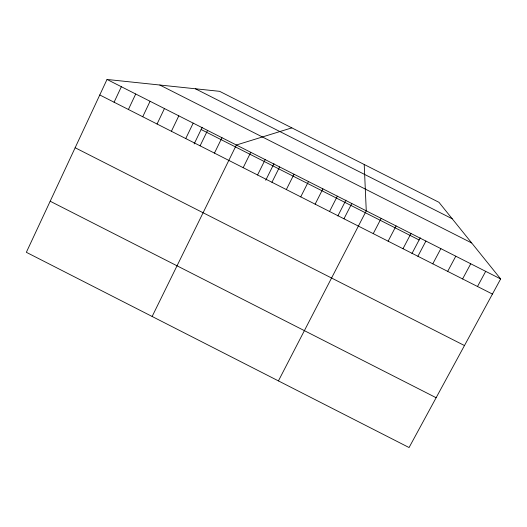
<?xml version="1.0" encoding="UTF-8"?>
<svg xmlns="http://www.w3.org/2000/svg" width="527" height="527" viewBox="0 0 527 527"><rect width="100%" height="100%" fill="white"/><g stroke="black" fill="none" stroke-linecap="round" stroke-linejoin="round"><path stroke-width="0.79" d="M107.014 79.458L26.35 252.308L409.071 447.542L500.65 278.935L438.958 202.309L219.634 91.329L107.014 79.458L500.65 278.935M114.082 102.225L121.362 86.731M128.404 109.484L135.709 94.004M142.731 116.75L150.07 101.276M157.059 124.016L164.437 108.562M171.4 131.282L178.811 115.841M185.741 138.561L193.192 123.127M194.134 143.943L202.197 127.303M200.095 145.834L207.579 130.419M214.449 153.113L221.972 137.712M152.138 316.477L236.373 145.011L291.846 127.863M243.184 167.685L250.78 152.31M257.558 174.977L265.193 159.615M265.733 180.247L273.987 163.686M271.945 182.27L279.613 166.921M286.332 189.562L294.04 174.233M300.733 196.861L308.473 181.545M315.133 204.166L322.906 188.864M329.546 211.472L337.352 196.182M337.84 215.958L345.943 200.148M343.96 218.784L351.805 203.508M278.427 380.896L366.265 210.833L364.216 164.49M373.248 233.632L381.166 218.382M388.122 241.175L396.08 225.938M403.003 248.718L410.994 233.501M411.956 253.54L420.25 237.802M417.891 256.267L425.921 241.063M432.786 263.823L440.855 248.632M447.686 271.379L455.789 256.201M462.594 278.935L470.736 263.777M477.508 286.497L485.69 271.352M195.365 88.767L452.225 218.784M159.826 85.025L471.678 242.947M201.123 129.517L419.103 239.983M99.774 94.965L492.429 294.066M75.144 147.738L464.471 345.547M50.184 201.228L436.132 397.72"/></g></svg>
